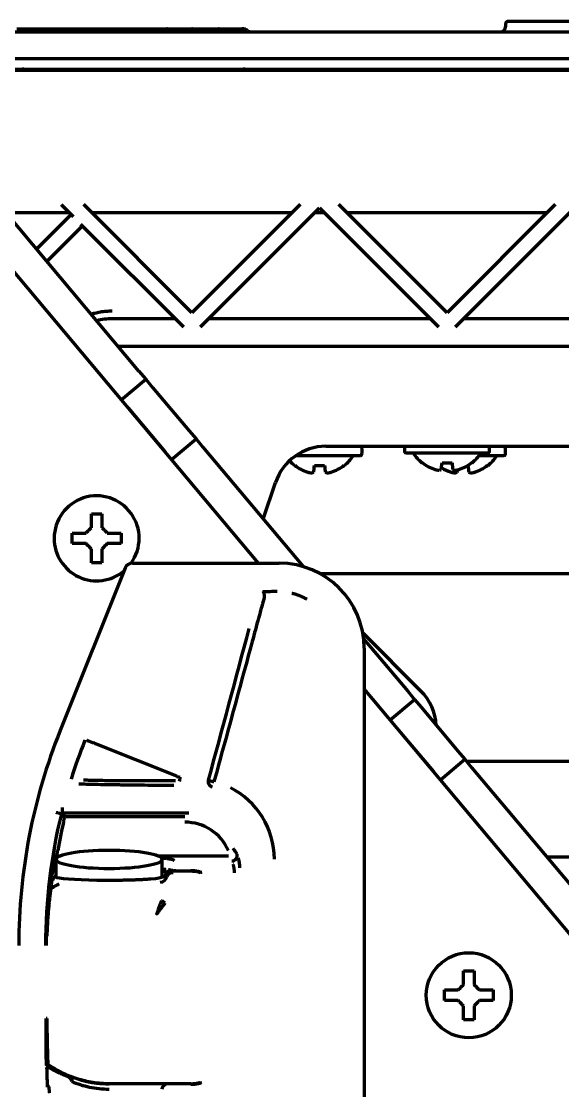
# Model space of a CAD drawing. Header units: inches. Extents: x 904 to 7172, y 213 to 5528.
# Drawn here: x 2856.1 to 2907, y 5351.9 to 5452.5 of the extents above; entities that cross this region are included whole.
import ezdxf

# ---------------------------------------------------------------- set-up
doc = ezdxf.new("R2010")
doc.units = ezdxf.units.IN

msp = doc.modelspace()

# ---------------------------------------------------------------- linework, layer by layer
at = {"linetype": 'Continuous', "lineweight": 70}
for p, q in [((2901.62, 5452.28), (2901.62, 5452.03)), ((2916.37, 5452.53), (2901.87, 5452.53)), ((2824.37, 5451.53), (2943.87, 5451.53)), ((2855.64, 5451.83), (2862.4, 5451.83)), ((2862.4, 5451.83), (2866.09, 5451.83)), ((2866.09, 5451.83), (2867.28, 5451.83)), ((2867.28, 5451.83), (2869.82, 5451.83)), ((2869.82, 5451.83), (2872.1, 5451.83)), ((2872.1, 5451.83), (2874.68, 5451.83)), ((2874.68, 5451.83), (2876.82, 5451.83)), ((2846.58, 5449.03), (2967.12, 5449.03)), ((2847.9, 5448.03), (2967.12, 5448.03)), ((2847.93, 5447.95), (2964.04, 5447.95)), ((2884.12, 5447.95), (2884.12, 5448.03)), ((2867.13, 5419.61), (2852.35, 5437.23)), ((2878.39, 5401.53), (2848.78, 5436.82)), ((2859.81, 5435.28), (2860.93, 5434.16)), ((2872.12, 5425.09), (2861.93, 5435.28)), ((2882.31, 5435.28), (2872.12, 5425.09)), ((2872.93, 5423.78), (2884.12, 5434.97)), ((2884.12, 5434.97), (2895.31, 5423.78)), ((2896.12, 5425.09), (2885.93, 5435.28)), ((2906.31, 5435.28), (2896.12, 5425.09)), ((2896.93, 5423.78), (2908.12, 5434.97)), ((2854.61, 5434.53), (2860.56, 5434.53)), ((2860.75, 5434.34), (2857.5, 5431.09)), ((2862.68, 5434.53), (2881.56, 5434.53)), ((2883.68, 5434.53), (2884.56, 5434.53)), ((2886.68, 5434.53), (2905.56, 5434.53)), ((2858.47, 5429.93), (2861.81, 5433.28)), ((2861.63, 5433.45), (2871.31, 5423.78)), ((2870.56, 5424.53), (2864.62, 5424.53)), ((2894.56, 5424.53), (2873.68, 5424.53)), ((2918.56, 5424.53), (2897.68, 5424.53)), ((2946.01, 5421.92), (2865.22, 5421.92)), ((2865.47, 5416.92), (2867.77, 5418.85)), ((2867.13, 5419.61), (2867.77, 5418.85)), ((2867.77, 5418.85), (2868.41, 5418.08)), ((2868.41, 5418.08), (2871.85, 5413.98)), ((2866.12, 5416.15), (2869.55, 5412.05)), ((2871.85, 5413.98), (2872.5, 5413.22)), ((2870.2, 5411.29), (2872.5, 5413.22)), ((2872.5, 5413.22), (2873.14, 5412.45)), ((2873.14, 5412.45), (2882.57, 5401.21)), ((2884.72, 5412.53), (2932.52, 5412.53)), ((2888.12, 5411.88), (2888.12, 5412.28)), ((2892.12, 5412.53), (2892.12, 5412.13)), ((2896.12, 5411.88), (2892.27, 5411.88)), ((2899.97, 5411.88), (2896.12, 5411.88)), ((2900.12, 5412.13), (2900.12, 5412.53)), ((2901.62, 5411.88), (2901.62, 5412.28)), ((2881.75, 5410.74), (2881.79, 5410.74)), ((2884.12, 5411.63), (2881.86, 5411.63)), ((2887.97, 5411.63), (2884.12, 5411.63)), ((2886.44, 5410.74), (2886.49, 5410.74)), ((2893.75, 5410.99), (2893.79, 5410.99)), ((2898.44, 5410.99), (2898.49, 5410.99)), ((2901.47, 5411.63), (2899.11, 5411.63)), ((2899.94, 5410.74), (2899.99, 5410.74)), ((2878.83, 5405.67), (2879.98, 5409.11)), ((2860.85, 5403.87), (2860.85, 5404.37)), ((2860.85, 5403.37), (2860.85, 5403.87)), ((2865.45, 5404.37), (2865.45, 5403.87)), ((2865.45, 5403.87), (2865.45, 5403.37)), ((2865.82, 5401.06), (2859.72, 5385.79)), ((2866.52, 5401.53), (2880.33, 5401.53)), ((2940.14, 5400.53), (2884.21, 5400.53)), ((2893.65, 5389.49), (2888.19, 5394.96)), ((2888.27, 5394.42), (2892.42, 5389.47)), ((2888.32, 5393.54), (2888.32, 5321.53)), ((2907.92, 5366.34), (2888.32, 5389.69)), ((2890.77, 5386.77), (2893.06, 5388.7)), ((2892.42, 5389.47), (2893.06, 5388.7)), ((2893.06, 5388.7), (2893.71, 5387.94)), ((2893.71, 5387.94), (2897.15, 5383.84)), ((2891.41, 5386.01), (2894.85, 5381.91)), ((2870.7, 5381.47), (2863.14, 5384.49)), ((2897.15, 5383.84), (2897.79, 5383.07)), ((2895.49, 5381.15), (2897.79, 5383.07)), ((2897.79, 5383.07), (2898.43, 5382.31)), ((2897.95, 5382.88), (2924.36, 5382.88)), ((2898.43, 5382.31), (2913.21, 5364.69)), ((2859.92, 5378.02), (2871.81, 5378.02)), ((2871.44, 5377.64), (2860.22, 5377.64)), ((2860.13, 5377.14), (2860.03, 5377.17)), ((2859.59, 5374.48), (2859.49, 5374.49)), ((2859.32, 5373.65), (2859.32, 5371.98)), ((2859.51, 5373.98), (2859.68, 5373.98)), ((2868.95, 5373.98), (2875.55, 5373.98)), ((2869.32, 5371.98), (2869.32, 5373.65)), ((2905.51, 5373.88), (2915.87, 5373.88)), ((2870.12, 5372.53), (2870.17, 5372.53)), ((2872, 5372.53), (2870.22, 5372.53)), ((2872, 5372.57), (2872, 5372.53)), ((2858.83, 5371.54), (2858.93, 5371.45)), ((2859.05, 5371.78), (2859.2, 5372.04)), ((2859.22, 5372.07), (2859.32, 5372.12)), ((2869.41, 5372.06), (2869.41, 5372.07)), ((2895.87, 5360.86), (2895.87, 5361.36)), ((2895.87, 5360.36), (2895.87, 5360.86)), ((2900.47, 5361.36), (2900.47, 5360.86)), ((2900.47, 5360.86), (2900.47, 5360.36)), ((2858.49, 5358.66), (2858.39, 5358.66)), ((2858.61, 5354.32), (2858.6, 5354.33)), ((2858.62, 5354.31), (2858.61, 5354.32)), ((2864.32, 5352.53), (2864.32, 5352.53)), ((2872, 5352.53), (2864.32, 5352.53))]:
    msp.add_line(p, q, dxfattribs=at)
msp.add_circle((2898.17, 5360.86), 4, dxfattribs=at)
for centre, radius, start, end in [((2901.12, 5452.03), 0.5, 270, 0), ((2901.87, 5452.28), 0.25, 90, 180), ((2869.36, 5451.78), 0.25, 270, 336.4218), ((2869.82, 5451.58), 0.25, 90, 156.4218), ((2872.1, 5451.58), 0.25, 23.5782, 90), ((2872.56, 5451.78), 0.25, 203.5782, 270), ((2874.22, 5451.78), 0.25, 270, 336.4218), ((2874.68, 5451.58), 0.25, 90, 156.4218), ((2856.13, 5446.03), 2, 73.6105, 90), ((2877.11, 5446.03), 2, 90, 106.3895), ((2864.62, 5418.53), 6, 90, 104.1173), ((2884.72, 5407.53), 5, 90, 161.5159), ((2887.84, 5412.28), 0.283, 0, 61.9275), ((2887.84, 5411.88), 0.283, 298.0725, 0), ((2892.4, 5412.13), 0.283, 180, 241.9275), ((2896.12, 5413.88), 3.74, 212.3241, 230.6111), ((2896.12, 5413.88), 3.74, 309.3791, 327.6759), ((2899.84, 5412.13), 0.283, 298.0725, 0), ((2901.34, 5412.28), 0.283, 0, 61.9275), ((2901.34, 5411.88), 0.283, 298.0725, 0), ((2884.12, 5413.63), 3.74, 221.019, 230.6111), ((2884.12, 5413.63), 3.74, 309.3791, 327.6759), ((2897.62, 5413.63), 3.74, 309.3791, 327.6759), ((2863.15, 5403.87), 4, 323.9212, 180), ((2863.15, 5403.87), 4, 180, 310.095), ((2890.12, 5385.96), 5, 3.5416, 45), ((2910.32, 5365.55), 54.5, 158.1986, 180), ((2910.32, 5365.55), 51.99, 158.1986, 162.4978), ((2872.37, 5373.68), 7.5, 359.9972, 63.358), ((2910.32, 5365.55), 51.99, 166.2035, 180), ((2910.32, 5365.55), 51.61, 166.993, 170.0221), ((2871.44, 5372.65), 4.5, 24.0059, 90.0091), ((2864.32, 5362.53), 10, 122.7612, 122.9242), ((2910.32, 5365.55), 51.93, 179.0499, 180)]:
    msp.add_arc(centre, radius, start, end, dxfattribs=at)
for centre, major_axis, ratio, start_param, end_param in [((2862.22, 5451.78), (0, -0.25), 0.380989, 0, 1.159279), ((2862.4, 5451.58), (0, -0.25), 0.380989, 3.141593, 4.300872), ((2876.82, 5451.58), (0.544, 0), 0.459854, 0.411517, 1.570796), ((2877.81, 5451.78), (0.544, 0), 0.459854, 3.553109, 4.712389), ((2884.11, 5413.65), (3.62, 0.87), 0.997235, 3.804658, 4.177379), ((2883.82, 5413.65), (0.27, 3.72), 0.017407, 3.440796, 3.813517), ((2884.42, 5413.65), (0.27, -3.72), 0.017407, 5.611261, 5.983982), ((2884.12, 5413.65), (3.62, -0.87), 0.997235, 5.247399, 5.62012), ((2896.11, 5413.9), (3.62, 0.87), 0.997235, 3.804658, 4.177379), ((2895.82, 5413.9), (0.27, 3.72), 0.017407, 3.440796, 3.813517), ((2896.42, 5413.9), (0.27, -3.72), 0.017407, 5.611261, 5.983982), ((2896.12, 5413.9), (3.62, -0.87), 0.997235, 5.247399, 5.62012), ((2897.92, 5413.65), (0.27, -3.72), 0.017407, 5.611261, 5.983982), ((2897.62, 5413.65), (3.62, -0.87), 0.997235, 5.247399, 5.62012), ((2883.86, 5413.69), (0.81, 3.6), 0.902278, 3.129444, 3.24631), ((2883.56, 5413.69), (0.38, 3.67), 0.420739, 3.280106, 3.396972), ((2884.67, 5413.69), (0.38, -3.67), 0.420739, 6.027806, 6.144672), ((2884.38, 5413.69), (0.81, -3.6), 0.902278, 6.178468, 6.295334), ((2895.86, 5413.94), (0.81, 3.6), 0.902278, 3.129444, 3.24631), ((2895.56, 5413.94), (0.38, 3.67), 0.420739, 3.280106, 3.396972), ((2897.61, 5413.65), (3.62, 0.87), 0.997235, 3.907191, 4.177379), ((2897.36, 5413.69), (0.81, 3.6), 0.902278, 3.129444, 3.24631), ((2896.67, 5413.94), (0.38, -3.67), 0.420739, 6.027806, 6.144672), ((2896.38, 5413.94), (0.81, -3.6), 0.902278, 6.178468, 6.295334), ((2897.06, 5413.69), (0.38, 3.67), 0.420739, 3.280106, 3.396972), ((2897.32, 5413.65), (0.27, 3.72), 0.017407, 3.440796, 3.604519), ((2898.17, 5413.69), (0.38, -3.67), 0.420739, 6.027806, 6.144672), ((2897.88, 5413.69), (0.81, -3.6), 0.902278, 6.178468, 6.295334), ((2866.52, 5400.78), (0.031, 0.75), 0.998627, 0.041201, 1.231116), ((2880.31, 5393.52), (5.67, 5.67), 0.997265, 5.499157, 7.067214), ((2887.34, 5363.21), (264.8, 988.26), 0.017452, 1.542914, 1.557376), ((2862.72, 5384.66), (-0.464, 0.186), 0.00001, 3.564808, 6.265734), ((2870.53, 5381.53), (0.483, -0.129), 0.044565, 5.067822, 6.265715), ((2874.13, 5380.97), (0.301, -0.399), 0.999598, 3.804727, 5.400099), ((2874.13, 5380.97), (0.483, -0.13), 0.013523, 3.159048, 4.825514), ((2875.88, 5374), (-0.427, -0.259), 0.996672, 1.026891, 2.873747), ((2870.09, 5372.1), (0.488, 0.11), 0.980935, 1.683565, 2.914946), ((2870.12, 5372.03), (0, 0.501), 0.999097, 0.000003, 1.473687), ((2870.22, 5372.03), (0, 0.501), 0.999028, 0, 1.471684), ((2870.6, 5373.03), (0, -0.5), 0.000006, 5.863051, 6.283192), ((2864.35, 5372.05), (-5.13, 0), 0.069756, 0.043327, 0.108267), ((2864.32, 5372.05), (5.1, 0), 0.069927, 3.25023, 4.486596), ((2864.32, 5372.05), (5.1, 0), 0.069927, 5.586769, 6.174554), ((2869.14, 5372.13), (0.427, -0.451), 0.999829, 5.524595, 6.891653), ((2864.29, 5372.05), (-5.13, 0), 0.069756, 3.033332, 3.100369), ((2870.24, 5371.9), (0.5, -0.014), 0.966696, 1.404138, 2.958996), ((2858.88, 5371.15), (-0.0989, 0.0148), 0.918409, 0.044134, 1.971535), ((2858.49, 5366.41), (-0.1, 0.0017), 0.000004, 4.712397, 6.26578), ((2858.57, 5354.05), (-0.1, -0.0021), 0.764151, 4.696588, 6.256133), ((2860.55, 5352.73), (-0.179, -0.467), 0.50471, 3.141589, 3.792713), ((2860.55, 5352.73), (-0.179, 0.467), 0.504709, 4.520689, 5.632076), ((2860.55, 5352.73), (0.179, 0.467), 0.504708, 4.904106, 6.283182), ((2869.65, 5352.03), (0.226, 0.446), 0.711761, 0.619546, 1.917516)]:
    msp.add_ellipse(centre, major_axis=major_axis, ratio=ratio, start_param=start_param, end_param=end_param, dxfattribs=at)
msp.add_ellipse((2864.32, 5373.65), major_axis=(5, 0), ratio=0.176327, dxfattribs=at)
for points, degree, knots in [([(2862.64, 5424.99), (2862.74, 5425.02), (2862.85, 5425.05), (2863.14, 5425.12), (2863.32, 5425.16), (2863.55, 5425.2), (2863.59, 5425.2), (2863.69, 5425.22), (2863.73, 5425.22), (2863.87, 5425.24), (2863.96, 5425.25), (2864.24, 5425.27), (2864.43, 5425.28), (2864.62, 5425.28)], 3, [0, 0, 0, 0, 0.169694, 0.169694, 0.446463, 0.446463, 0.515655, 0.515655, 0.584847, 0.584847, 0.723231, 0.723231, 1, 1, 1, 1]), ([(2883.65, 5410.74), (2883.69, 5410.74), (2883.73, 5410.74), (2883.81, 5410.74), (2883.84, 5410.74), (2883.92, 5410.74), (2883.96, 5410.74), (2884.04, 5410.74), (2884.08, 5410.74), (2884.2, 5410.74), (2884.28, 5410.74), (2884.39, 5410.74), (2884.43, 5410.74), (2884.51, 5410.74), (2884.55, 5410.74), (2884.59, 5410.74)], 3, [0, 0, 0, 0, 0.125, 0.125, 0.25, 0.25, 0.375, 0.375, 0.5, 0.5, 0.75, 0.75, 0.875, 0.875, 1, 1, 1, 1]), ([(2895.65, 5410.99), (2895.69, 5410.99), (2895.73, 5410.99), (2895.81, 5410.99), (2895.84, 5410.99), (2895.92, 5410.99), (2895.96, 5410.99), (2896.04, 5410.99), (2896.08, 5410.99), (2896.2, 5410.99), (2896.28, 5410.99), (2896.39, 5410.99), (2896.43, 5410.99), (2896.51, 5410.99), (2896.55, 5410.99), (2896.59, 5410.99)], 3, [0, 0, 0, 0, 0.125, 0.125, 0.25, 0.25, 0.375, 0.375, 0.5, 0.5, 0.75, 0.75, 0.875, 0.875, 1, 1, 1, 1]), ([(2863.65, 5406.17), (2863.65, 5405.97), (2863.65, 5405.76), (2863.65, 5405.43), (2863.65, 5405.32), (2863.65, 5405.1), (2863.65, 5404.99), (2863.65, 5404.87)], 3, [0, 0, 0, 0, 0.5, 0.5, 0.75, 0.75, 1, 1, 1, 1]), ([(2860.85, 5404.37), (2861.05, 5404.37), (2861.26, 5404.37), (2861.59, 5404.37), (2861.7, 5404.37), (2861.92, 5404.37), (2862.03, 5404.37), (2862.15, 5404.37)], 3, [0, 0, 0, 0, 0.5, 0.5, 0.75, 0.75, 1, 1, 1, 1]), ([(2862.65, 5401.57), (2862.65, 5401.77), (2862.65, 5401.98), (2862.65, 5402.31), (2862.65, 5402.42), (2862.65, 5402.64), (2862.65, 5402.76), (2862.65, 5402.87)], 3, [0, 0, 0, 0, 0.5, 0.5, 0.75, 0.75, 1, 1, 1, 1]), ([(2865.45, 5403.37), (2865.25, 5403.37), (2865.04, 5403.37), (2864.71, 5403.37), (2864.6, 5403.37), (2864.38, 5403.37), (2864.26, 5403.37), (2864.15, 5403.37)], 3, [0, 0, 0, 0, 0.5, 0.5, 0.75, 0.75, 1, 1, 1, 1]), ([(2882.91, 5398.13), (2882.9, 5398.14), (2882.88, 5398.15), (2882.85, 5398.17), (2882.82, 5398.18), (2882.78, 5398.2), (2882.75, 5398.22), (2882.72, 5398.24), (2882.68, 5398.25), (2882.65, 5398.27), (2882.62, 5398.29), (2882.59, 5398.3), (2882.55, 5398.32), (2882.52, 5398.34), (2882.48, 5398.35), (2882.45, 5398.37), (2882.42, 5398.38), (2882.38, 5398.4), (2882.35, 5398.41), (2882.31, 5398.43), (2882.28, 5398.44), (2882.24, 5398.46), (2882.21, 5398.47), (2882.17, 5398.49), (2882.14, 5398.5), (2882.1, 5398.51), (2882.07, 5398.53), (2882.03, 5398.54), (2881.99, 5398.55), (2881.96, 5398.56), (2881.92, 5398.58), (2881.89, 5398.59), (2881.85, 5398.6), (2881.81, 5398.61), (2881.78, 5398.62), (2881.74, 5398.63), (2881.7, 5398.64), (2881.67, 5398.65), (2881.63, 5398.66), (2881.59, 5398.67), (2881.57, 5398.68), (2881.55, 5398.68), (2881.55, 5398.68)], 3, [0, 0, 0, 0, 0.024984, 0.050005, 0.075063, 0.100157, 0.125287, 0.150454, 0.175656, 0.200893, 0.226166, 0.251473, 0.276815, 0.302192, 0.327602, 0.353046, 0.378524, 0.404035, 0.429579, 0.455156, 0.480765, 0.506407, 0.53208, 0.557785, 0.583522, 0.60929, 0.63509, 0.660921, 0.686785, 0.712681, 0.738609, 0.76457, 0.790563, 0.816588, 0.842646, 0.868736, 0.894859, 0.921015, 0.947204, 0.973425, 0.99968, 1, 1, 1, 1]), ([(2862.23, 5384.79), (2862.23, 5384.8), (2862.24, 5384.81), (2862.25, 5384.83), (2862.25, 5384.84), (2862.25, 5384.85)], 3, [0, 0, 0, 0, 0.502213, 0.502213, 1, 1, 1, 1]), ([(2863.12, 5384.43), (2863.12, 5384.44), (2863.13, 5384.45), (2863.13, 5384.47), (2863.14, 5384.48), (2863.14, 5384.49)], 3, [0, 0, 0, 0, 0.502213, 0.502213, 1, 1, 1, 1]), ([(2870.42, 5380.6), (2869.93, 5380.6), (2869.46, 5380.6), (2868.53, 5380.61), (2868.08, 5380.62), (2867.2, 5380.62), (2866.77, 5380.63), (2866.25, 5380.64), (2866.09, 5380.64), (2865.94, 5380.64), (2865.84, 5380.64), (2865.79, 5380.64), (2865.53, 5380.65), (2865.34, 5380.65), (2864.76, 5380.66), (2864.4, 5380.66), (2863.7, 5380.68), (2863.38, 5380.68), (2862.92, 5380.69), (2862.77, 5380.7), (2862.55, 5380.7), (2862.48, 5380.7), (2862.38, 5380.71), (2862.34, 5380.71), (2862.27, 5380.71), (2862.24, 5380.71), (2861.94, 5380.72), (2861.7, 5380.73), (2861.48, 5380.74)], 3, [0, 0, 0, 0, 0.125, 0.125, 0.25, 0.25, 0.375, 0.375, 0.40625, 0.421875, 0.421875, 0.4375, 0.4375, 0.5, 0.5, 0.625, 0.625, 0.75, 0.75, 0.8125, 0.8125, 0.84375, 0.84375, 0.859375, 0.859375, 0.875, 0.875, 1, 1, 1, 1]), ([(2870.58, 5381.03), (2870.11, 5381.03), (2869.65, 5381.03), (2868.75, 5381.03), (2868.31, 5381.03), (2867.46, 5381.03), (2867.04, 5381.03), (2866.54, 5381.03), (2866.39, 5381.03), (2866.24, 5381.04), (2866.14, 5381.04), (2866.09, 5381.04), (2865.85, 5381.04), (2865.66, 5381.04), (2865.1, 5381.04), (2864.74, 5381.05), (2864.07, 5381.05), (2863.76, 5381.06), (2863.31, 5381.07), (2863.16, 5381.07), (2862.95, 5381.07), (2862.89, 5381.07), (2862.75, 5381.08), (2862.69, 5381.08), (2862.56, 5381.08), (2862.49, 5381.08), (2862.37, 5381.08), (2862.31, 5381.09), (2862.13, 5381.09), (2862.02, 5381.09), (2861.92, 5381.1)], 3, [0, 0, 0, 0, 0.125, 0.125, 0.25, 0.25, 0.375, 0.375, 0.40625, 0.421875, 0.421875, 0.4375, 0.4375, 0.5, 0.5, 0.625, 0.625, 0.75, 0.75, 0.8125, 0.8125, 0.84375, 0.84375, 0.875, 0.875, 0.90625, 0.90625, 0.9375, 0.9375, 1, 1, 1, 1]), ([(2871.02, 5381.4), (2871, 5381.33), (2870.98, 5381.26), (2870.94, 5381.11), (2870.92, 5381.04), (2870.9, 5380.97)], 3, [0, 0, 0, 0, 0.501162, 0.501162, 1, 1, 1, 1]), ([(2859.91, 5378.52), (2859.91, 5378.51), (2859.91, 5378.5), (2859.91, 5378.49), (2859.91, 5378.48), (2859.91, 5378.46), (2859.91, 5378.44), (2859.91, 5378.39), (2859.91, 5378.36), (2859.91, 5378.32), (2859.91, 5378.3), (2859.91, 5378.27), (2859.91, 5378.25), (2859.91, 5378.22), (2859.91, 5378.19), (2859.91, 5378.18), (2859.91, 5378.15), (2859.91, 5378.13), (2859.92, 5378.1), (2859.92, 5378.09), (2859.92, 5378.07), (2859.92, 5378.07), (2859.92, 5378.05), (2859.92, 5378.04), (2859.92, 5378.03), (2859.92, 5378.03), (2859.92, 5378.02), (2859.92, 5378.02), (2859.92, 5378.02)], 3, [0, 0, 0, 0, 0.03125, 0.03125, 0.0625, 0.0625, 0.125, 0.125, 0.25, 0.25, 0.3125, 0.3125, 0.375, 0.4375, 0.4375, 0.5, 0.5, 0.625, 0.625, 0.6875, 0.6875, 0.75, 0.75, 0.875, 0.875, 0.9375, 0.9375, 1, 1, 1, 1]), ([(2859.34, 5378.08), (2859.35, 5378.08), (2859.36, 5378.07), (2859.37, 5378.07), (2859.38, 5378.07), (2859.41, 5378.06), (2859.42, 5378.06), (2859.47, 5378.05), (2859.5, 5378.04), (2859.56, 5378.02), (2859.58, 5378.02), (2859.62, 5378.01), (2859.64, 5378), (2859.66, 5378), (2859.67, 5377.99), (2859.7, 5377.98), (2859.72, 5377.98), (2859.75, 5377.97), (2859.76, 5377.97), (2859.77, 5377.96), (2859.78, 5377.96), (2859.8, 5377.96), (2859.81, 5377.96), (2859.82, 5377.95), (2859.82, 5377.95), (2859.83, 5377.95), (2859.83, 5377.95), (2859.83, 5377.95)], 3, [0, 0, 0, 0, 0.03125, 0.03125, 0.0625, 0.0625, 0.125, 0.125, 0.25, 0.25, 0.375, 0.375, 0.4375, 0.4375, 0.5, 0.5, 0.625, 0.625, 0.6875, 0.6875, 0.75, 0.75, 0.875, 0.875, 0.9375, 0.9375, 1, 1, 1, 1]), ([(2860.12, 5377.58), (2860.1, 5377.61), (2860.07, 5377.64), (2860.02, 5377.7), (2860, 5377.73), (2859.95, 5377.79), (2859.92, 5377.82), (2859.88, 5377.89), (2859.85, 5377.92), (2859.83, 5377.95)], 3, [0, 0, 0, 0, 0.25, 0.25, 0.5, 0.5, 0.75, 0.75, 1, 1, 1, 1]), ([(2860.03, 5377.17), (2860.04, 5377.18), (2860.05, 5377.22), (2860.06, 5377.27), (2860.07, 5377.33), (2860.08, 5377.38), (2860.09, 5377.43), (2860.11, 5377.48), (2860.11, 5377.53), (2860.12, 5377.56), (2860.12, 5377.57), (2860.12, 5377.57), (2860.12, 5377.57)], 3, [0, 0, 0, 0, 0.111105, 0.222209, 0.333314, 0.444418, 0.555523, 0.666628, 0.777732, 0.888837, 0.999941, 1, 1, 1, 1]), ([(2859.41, 5374.09), (2859.41, 5374.09), (2859.41, 5374.09), (2859.42, 5374.1), (2859.42, 5374.1), (2859.42, 5374.12), (2859.43, 5374.14), (2859.43, 5374.18), (2859.44, 5374.24), (2859.46, 5374.31), (2859.47, 5374.4), (2859.48, 5374.46), (2859.49, 5374.49)], 3, [0, 0, 0, 0, 0.000048, 0.000048, 0.125042, 0.250036, 0.37503, 0.500024, 0.625018, 0.750012, 0.875006, 1, 1, 1, 1]), ([(2859.14, 5373), (2859.14, 5373.01), (2859.14, 5373.02), (2859.15, 5373.04), (2859.16, 5373.07), (2859.17, 5373.11), (2859.18, 5373.16), (2859.19, 5373.22), (2859.2, 5373.29), (2859.22, 5373.37), (2859.24, 5373.46), (2859.26, 5373.55), (2859.28, 5373.65), (2859.3, 5373.74), (2859.31, 5373.82), (2859.33, 5373.87), (2859.34, 5373.91), (2859.34, 5373.92), (2859.34, 5373.92), (2859.34, 5373.92), (2859.34, 5373.92)], 3, [0, 0, 0, 0, 0.062495, 0.12499, 0.187484, 0.249979, 0.312474, 0.374969, 0.437464, 0.499959, 0.562453, 0.624948, 0.687443, 0.749938, 0.812433, 0.874927, 0.937422, 0.999917, 0.999917, 1, 1, 1, 1]), ([(2859.34, 5373.92), (2859.35, 5373.93), (2859.35, 5373.95), (2859.37, 5373.98), (2859.37, 5373.99), (2859.38, 5374.02), (2859.39, 5374.03), (2859.4, 5374.06), (2859.41, 5374.08), (2859.41, 5374.09)], 3, [0, 0, 0, 0, 0.25, 0.25, 0.5, 0.5, 0.75, 0.75, 1, 1, 1, 1]), ([(2869.13, 5373.81), (2869.21, 5373.81), (2869.63, 5373.76), (2870.12, 5373.69), (2870.39, 5373.61), (2870.41, 5373.57)], 2, [0, 0, 0, 0.073395, 0.382263, 0.691132, 1, 1, 1]), ([(2876.63, 5372.84), (2876.63, 5372.85), (2876.63, 5372.86), (2876.63, 5372.88), (2876.63, 5372.91), (2876.62, 5372.93), (2876.62, 5372.95), (2876.62, 5372.97), (2876.62, 5372.99), (2876.62, 5373.01), (2876.62, 5373.03), (2876.62, 5373.05), (2876.61, 5373.07), (2876.61, 5373.09), (2876.61, 5373.11), (2876.61, 5373.13), (2876.61, 5373.14), (2876.61, 5373.16), (2876.6, 5373.18), (2876.6, 5373.2), (2876.6, 5373.22), (2876.6, 5373.23), (2876.6, 5373.25), (2876.59, 5373.27), (2876.59, 5373.28), (2876.59, 5373.3), (2876.59, 5373.31), (2876.58, 5373.33), (2876.58, 5373.35), (2876.58, 5373.36), (2876.58, 5373.38), (2876.57, 5373.39), (2876.57, 5373.41), (2876.57, 5373.42), (2876.57, 5373.43), (2876.57, 5373.45), (2876.56, 5373.46), (2876.56, 5373.47), (2876.56, 5373.49), (2876.56, 5373.5), (2876.55, 5373.51), (2876.55, 5373.53), (2876.55, 5373.54), (2876.55, 5373.55), (2876.54, 5373.56), (2876.54, 5373.57), (2876.54, 5373.59), (2876.54, 5373.6), (2876.53, 5373.61), (2876.53, 5373.62), (2876.53, 5373.63), (2876.53, 5373.64), (2876.52, 5373.65), (2876.52, 5373.66), (2876.52, 5373.67), (2876.52, 5373.68), (2876.51, 5373.69), (2876.51, 5373.7), (2876.51, 5373.71), (2876.5, 5373.73), (2876.5, 5373.74), (2876.5, 5373.76), (2876.5, 5373.76)], 3, [0, 0, 0, 0, 0.01933, 0.03855, 0.05766, 0.076661, 0.095553, 0.114335, 0.133008, 0.151571, 0.170025, 0.18837, 0.206606, 0.224733, 0.242752, 0.260662, 0.278463, 0.296157, 0.313742, 0.331219, 0.348588, 0.365849, 0.383002, 0.400048, 0.416986, 0.433816, 0.450539, 0.467155, 0.483663, 0.500064, 0.516357, 0.532544, 0.548623, 0.564596, 0.580461, 0.59622, 0.611872, 0.627417, 0.642856, 0.658188, 0.673414, 0.688533, 0.703545, 0.718452, 0.733252, 0.747946, 0.762534, 0.777015, 0.791391, 0.80566, 0.819824, 0.833882, 0.847833, 0.861679, 0.875419, 0.889054, 0.902582, 0.916005, 0.929322, 0.942534, 0.990751, 1, 1, 1, 1]), ([(2858.89, 5371.82), (2858.91, 5371.95), (2858.95, 5372.18), (2859.01, 5372.49), (2859.07, 5372.74), (2859.1, 5372.86), (2859.11, 5372.91)], 3, [0, 0, 0, 0, 0.249997, 0.499998, 0.749999, 1, 1, 1, 1]), ([(2858.99, 5372.3), (2858.99, 5372.31), (2859, 5372.33), (2859.01, 5372.39), (2859.02, 5372.44), (2859.03, 5372.52), (2859.04, 5372.56), (2859.05, 5372.6)], 3, [0, 0, 0, 0, 0.108625, 0.108625, 0.574825, 0.574825, 1, 1, 1, 1]), ([(2869.53, 5372.8), (2869.53, 5372.79), (2869.53, 5372.77), (2869.53, 5372.72), (2869.53, 5372.68), (2869.53, 5372.63), (2869.53, 5372.61), (2869.53, 5372.57), (2869.53, 5372.55), (2869.53, 5372.5), (2869.53, 5372.48), (2869.53, 5372.44), (2869.53, 5372.42), (2869.53, 5372.4), (2869.54, 5372.39), (2869.54, 5372.38), (2869.54, 5372.38)], 3, [0, 0, 0, 0, 0.25, 0.25, 0.5, 0.5, 0.625, 0.625, 0.75, 0.75, 0.875, 0.875, 0.9375, 0.96875, 0.96875, 1, 1, 1, 1]), ([(2870.6, 5372.57), (2870.57, 5372.57), (2870.54, 5372.57), (2870.47, 5372.58), (2870.44, 5372.58), (2870.38, 5372.58), (2870.35, 5372.59), (2870.3, 5372.59), (2870.27, 5372.6), (2870.22, 5372.6), (2870.2, 5372.61), (2870.16, 5372.61), (2870.14, 5372.62), (2870.08, 5372.63), (2870.05, 5372.64), (2869.98, 5372.66), (2869.95, 5372.66), (2869.92, 5372.67), (2869.91, 5372.68), (2869.91, 5372.68)], 3, [0, 0, 0, 0, 0.09463, 0.09463, 0.18926, 0.18926, 0.283889, 0.283889, 0.378519, 0.378519, 0.473149, 0.473149, 0.567779, 0.567779, 0.757038, 0.757038, 0.946298, 0.946298, 1, 1, 1, 1]), ([(2869.93, 5372.57), (2869.96, 5372.56), (2869.99, 5372.55), (2870.03, 5372.54), (2870.05, 5372.53), (2870.08, 5372.53), (2870.1, 5372.53), (2870.12, 5372.53)], 3, [0, 0, 0, 0, 0.5, 0.5, 0.75, 0.75, 1, 1, 1, 1]), ([(2873.04, 5372.41), (2873.04, 5372.41), (2873, 5372.42), (2872.93, 5372.45), (2872.82, 5372.48), (2872.7, 5372.51), (2872.58, 5372.53), (2872.47, 5372.55), (2872.38, 5372.56), (2872.32, 5372.56), (2872.27, 5372.56), (2872.24, 5372.57), (2872.2, 5372.57), (2872.17, 5372.57), (2872.13, 5372.57), (2872.09, 5372.57), (2872.04, 5372.57), (2872.01, 5372.57), (2872, 5372.57)], 3, [0, 0, 0, 0, 0.000059, 0.132051, 0.251205, 0.363862, 0.491337, 0.579126, 0.661179, 0.737452, 0.763103, 0.790798, 0.820541, 0.852335, 0.886181, 0.922079, 0.960023, 1, 1, 1, 1]), ([(2872.91, 5372.38), (2872.91, 5372.38), (2872.87, 5372.4), (2872.78, 5372.43), (2872.65, 5372.47), (2872.54, 5372.49), (2872.47, 5372.5), (2872.43, 5372.5), (2872.39, 5372.51), (2872.35, 5372.51), (2872.32, 5372.52), (2872.28, 5372.52), (2872.24, 5372.52), (2872.2, 5372.52), (2872.16, 5372.53), (2872.12, 5372.53), (2872.08, 5372.53), (2872.04, 5372.53), (2872.01, 5372.53), (2872, 5372.53)], 3, [0, 0, 0, 0, 0.000004, 0.17123, 0.332846, 0.488044, 0.52622, 0.564458, 0.6028, 0.641285, 0.679952, 0.718839, 0.757981, 0.797413, 0.837166, 0.877273, 0.917763, 0.958663, 1, 1, 1, 1]), ([(2876.13, 5372.39), (2876.13, 5372.41), (2876.13, 5372.43), (2876.12, 5372.48), (2876.12, 5372.52), (2876.12, 5372.56), (2876.11, 5372.6), (2876.11, 5372.65), (2876.1, 5372.69), (2876.1, 5372.73), (2876.09, 5372.77), (2876.09, 5372.82), (2876.08, 5372.87), (2876.07, 5372.92), (2876.06, 5372.97), (2876.04, 5373.03), (2876.03, 5373.09), (2876.02, 5373.13), (2876.01, 5373.16), (2876.01, 5373.17)], 3, [0, 0, 0, 0, 0.04305, 0.087212, 0.132486, 0.178874, 0.226377, 0.274994, 0.324728, 0.375578, 0.427546, 0.480632, 0.543095, 0.612699, 0.689444, 0.77333, 0.864358, 0.962528, 1, 1, 1, 1]), ([(2858.83, 5371.54), (2858.84, 5371.58), (2858.85, 5371.64), (2858.86, 5371.7), (2858.86, 5371.74), (2858.87, 5371.75), (2858.87, 5371.75), (2858.87, 5371.75), (2858.87, 5371.75)], 3, [0, 0, 0, 0, 0.249874, 0.499749, 0.749623, 0.999497, 0.999497, 1, 1, 1, 1]), ([(2858.87, 5371.75), (2858.87, 5371.76), (2858.88, 5371.77), (2858.88, 5371.8), (2858.89, 5371.81), (2858.89, 5371.82)], 3, [0, 0, 0, 0, 0.5, 0.5, 1, 1, 1, 1]), ([(2858.9, 5371.77), (2858.9, 5371.77), (2858.9, 5371.77), (2858.9, 5371.78), (2858.9, 5371.78), (2858.9, 5371.79), (2858.9, 5371.79), (2858.89, 5371.79), (2858.89, 5371.79), (2858.89, 5371.79), (2858.89, 5371.8), (2858.89, 5371.8), (2858.89, 5371.8), (2858.89, 5371.8), (2858.89, 5371.8), (2858.89, 5371.8), (2858.89, 5371.81), (2858.89, 5371.81), (2858.89, 5371.81), (2858.89, 5371.81), (2858.89, 5371.81), (2858.89, 5371.81), (2858.89, 5371.81), (2858.89, 5371.82), (2858.89, 5371.82), (2858.89, 5371.82), (2858.89, 5371.82), (2858.89, 5371.82), (2858.89, 5371.82)], 3, [0, 0, 0, 0, 0.087775, 0.167542, 0.239322, 0.303148, 0.359064, 0.407136, 0.447472, 0.480253, 0.505822, 0.538406, 0.5705, 0.602112, 0.633252, 0.663928, 0.694152, 0.723932, 0.753281, 0.782208, 0.810726, 0.838848, 0.866586, 0.893953, 0.920963, 0.947631, 0.973971, 1, 1, 1, 1]), ([(2858.9, 5371.77), (2858.9, 5371.77), (2858.91, 5371.76), (2858.91, 5371.76), (2858.91, 5371.76), (2858.91, 5371.75), (2858.91, 5371.75), (2858.92, 5371.75), (2858.92, 5371.75), (2858.92, 5371.74), (2858.93, 5371.74), (2858.93, 5371.74), (2858.93, 5371.74), (2858.94, 5371.74), (2858.94, 5371.73), (2858.95, 5371.73), (2858.95, 5371.73), (2858.96, 5371.73), (2858.97, 5371.73), (2858.98, 5371.73), (2858.98, 5371.74), (2859, 5371.74), (2859, 5371.74), (2859.01, 5371.75)], 3, [0, 0, 0, 0, 0.015625, 0.015625, 0.03125, 0.03125, 0.0625, 0.0625, 0.09375, 0.09375, 0.125, 0.125, 0.1875, 0.1875, 0.25, 0.25, 0.375, 0.375, 0.5, 0.5, 0.75, 0.75, 1, 1, 1, 1]), ([(2863.18, 5371.7), (2863.36, 5371.7), (2863.55, 5371.7), (2863.93, 5371.7), (2864.13, 5371.7), (2864.32, 5371.7)], 3, [0, 0, 0, 0, 0.5, 0.5, 1, 1, 1, 1]), ([(2864.32, 5371.7), (2864.51, 5371.7), (2864.69, 5371.7), (2865.06, 5371.7), (2865.24, 5371.7), (2865.6, 5371.71), (2865.78, 5371.71), (2866, 5371.72), (2866.05, 5371.72), (2866.14, 5371.72), (2866.27, 5371.72), (2866.39, 5371.73), (2866.65, 5371.73), (2866.81, 5371.74), (2867.12, 5371.75), (2867.28, 5371.76), (2867.46, 5371.77), (2867.5, 5371.77), (2867.57, 5371.78), (2867.68, 5371.78), (2867.78, 5371.79), (2867.98, 5371.8), (2868.11, 5371.81), (2868.23, 5371.82)], 3, [0, 0, 0, 0, 0.125, 0.125, 0.25, 0.25, 0.375, 0.375, 0.40625, 0.40625, 0.4375, 0.5, 0.5, 0.625, 0.625, 0.75, 0.75, 0.78125, 0.78125, 0.8125, 0.875, 0.875, 1, 1, 1, 1]), ([(2869.43, 5372.04), (2869.48, 5372.05), (2869.53, 5372.07), (2869.58, 5372.1), (2869.59, 5372.1)], 2, [0, 0, 0, 0.500233, 0.75035, 1, 1, 1]), ([(2858.49, 5366.41), (2858.5, 5366.52), (2858.51, 5366.92), (2858.54, 5367.56), (2858.59, 5368.3), (2858.64, 5368.94), (2858.69, 5369.48), (2858.74, 5369.93), (2858.78, 5370.28), (2858.82, 5370.55), (2858.84, 5370.73), (2858.86, 5370.85), (2858.88, 5370.91), (2858.88, 5370.92), (2858.88, 5370.92)], 3, [0, 0, 0, 0, 0.055778, 0.193635, 0.31794, 0.429921, 0.530786, 0.62174, 0.70352, 0.777177, 0.843619, 0.903584, 0.957821, 1, 1, 1, 1]), ([(2859.16, 5371.1), (2859.12, 5371.07), (2859.08, 5371.06), (2859, 5371.05), (2858.95, 5371.05), (2858.9, 5371.06)], 3, [0, 0, 0, 0, 0.5, 0.5, 1, 1, 1, 1]), ([(2858.91, 5370.94), (2858.91, 5370.94), (2858.91, 5370.94), (2858.91, 5370.95), (2858.9, 5370.96), (2858.9, 5370.99), (2858.9, 5371.02), (2858.9, 5371.06)], 3, [0, 0, 0, 0, 0.25, 0.25, 0.5, 0.5, 1, 1, 1, 1]), ([(2859.16, 5371.1), (2859.23, 5371.14), (2859.31, 5371.18), (2859.47, 5371.26), (2859.55, 5371.3), (2859.63, 5371.34)], 3, [0, 0, 0, 0, 0.5, 0.5, 1, 1, 1, 1]), ([(2869.25, 5369.76), (2869.21, 5369.65), (2869.17, 5369.55), (2869.09, 5369.33), (2869.05, 5369.23), (2868.97, 5369.01), (2868.93, 5368.9), (2868.85, 5368.68), (2868.81, 5368.57), (2868.77, 5368.46)], 3, [0, 0, 0, 0, 0.25, 0.25, 0.5, 0.5, 0.75, 0.75, 1, 1, 1, 1]), ([(2869.57, 5369.53), (2869.55, 5369.51), (2869.52, 5369.47), (2869.47, 5369.4), (2869.42, 5369.34), (2869.38, 5369.29), (2869.33, 5369.23), (2869.29, 5369.17), (2869.25, 5369.12), (2869.21, 5369.07), (2869.17, 5369.01), (2869.13, 5368.96), (2869.1, 5368.92), (2869.06, 5368.87), (2869.03, 5368.83), (2869, 5368.78), (2868.97, 5368.74), (2868.94, 5368.7), (2868.91, 5368.66), (2868.88, 5368.62), (2868.86, 5368.59), (2868.83, 5368.55), (2868.81, 5368.52), (2868.79, 5368.49), (2868.77, 5368.47), (2868.77, 5368.46)], 3, [0, 0, 0, 0, 0.060363, 0.11919, 0.17648, 0.232235, 0.286453, 0.339136, 0.390282, 0.439894, 0.48797, 0.53451, 0.579516, 0.622988, 0.664925, 0.705328, 0.744197, 0.781533, 0.817336, 0.851607, 0.884346, 0.915554, 0.945232, 0.97338, 1, 1, 1, 1]), ([(2869.57, 5369.53), (2869.54, 5369.55), (2869.52, 5369.57), (2869.47, 5369.61), (2869.44, 5369.63), (2869.38, 5369.67), (2869.36, 5369.69), (2869.3, 5369.73), (2869.27, 5369.74), (2869.25, 5369.76)], 3, [0, 0, 0, 0, 0.25, 0.25, 0.5, 0.5, 0.75, 0.75, 1, 1, 1, 1]), ([(2898.67, 5363.16), (2898.67, 5362.95), (2898.67, 5362.74), (2898.67, 5362.42), (2898.67, 5362.31), (2898.67, 5362.09), (2898.67, 5361.97), (2898.67, 5361.86)], 3, [0, 0, 0, 0, 0.5, 0.5, 0.75, 0.75, 1, 1, 1, 1]), ([(2895.87, 5361.36), (2896.07, 5361.36), (2896.28, 5361.36), (2896.61, 5361.36), (2896.72, 5361.36), (2896.94, 5361.36), (2897.05, 5361.36), (2897.17, 5361.36)], 3, [0, 0, 0, 0, 0.5, 0.5, 0.75, 0.75, 1, 1, 1, 1]), ([(2897.67, 5358.56), (2897.67, 5358.76), (2897.67, 5358.97), (2897.67, 5359.29), (2897.67, 5359.4), (2897.67, 5359.63), (2897.67, 5359.74), (2897.67, 5359.86)], 3, [0, 0, 0, 0, 0.5, 0.5, 0.75, 0.75, 1, 1, 1, 1]), ([(2900.47, 5360.36), (2900.27, 5360.36), (2900.06, 5360.36), (2899.73, 5360.36), (2899.62, 5360.36), (2899.4, 5360.36), (2899.28, 5360.36), (2899.17, 5360.36)], 3, [0, 0, 0, 0, 0.5, 0.5, 0.75, 0.75, 1, 1, 1, 1]), ([(2858.6, 5354.33), (2858.6, 5354.33), (2858.59, 5354.33), (2858.59, 5354.38), (2858.58, 5354.53), (2858.57, 5354.81), (2858.55, 5355.21), (2858.54, 5355.72), (2858.53, 5356.25), (2858.52, 5356.76), (2858.51, 5357.22), (2858.5, 5357.64), (2858.5, 5358.02), (2858.49, 5358.36), (2858.49, 5358.56), (2858.49, 5358.66)], 3, [0, 0, 0, 0, 0.013537, 0.087967, 0.171477, 0.265427, 0.371587, 0.484999, 0.587268, 0.677066, 0.757422, 0.829358, 0.894159, 0.952865, 1, 1, 1, 1]), ([(2858.6, 5354.33), (2858.58, 5354.34), (2858.57, 5354.34), (2858.53, 5354.35), (2858.51, 5354.34), (2858.48, 5354.33), (2858.46, 5354.31), (2858.45, 5354.28), (2858.44, 5354.26), (2858.44, 5354.24)], 3, [0, 0, 0, 0, 0.25, 0.25, 0.5, 0.5, 0.75, 0.75, 1, 1, 1, 1]), ([(2860.55, 5353.15), (2860.53, 5353.16), (2860.5, 5353.17), (2860.46, 5353.19), (2860.41, 5353.21), (2860.36, 5353.23), (2860.31, 5353.24), (2860.27, 5353.26), (2860.22, 5353.28), (2860.17, 5353.3), (2860.12, 5353.32), (2860.08, 5353.34), (2860.03, 5353.36), (2859.98, 5353.38), (2859.93, 5353.4), (2859.88, 5353.42), (2859.84, 5353.45), (2859.79, 5353.47), (2859.74, 5353.49), (2859.69, 5353.51), (2859.64, 5353.54), (2859.58, 5353.56), (2859.51, 5353.6), (2859.42, 5353.64), (2859.34, 5353.69), (2859.25, 5353.73), (2859.17, 5353.78), (2859.08, 5353.82), (2859, 5353.87), (2858.91, 5353.92), (2858.83, 5353.97), (2858.74, 5354.02), (2858.66, 5354.07), (2858.6, 5354.11), (2858.57, 5354.12)], 3, [0, 0, 0, 0, 0.022367, 0.04483, 0.067389, 0.090046, 0.112799, 0.13565, 0.158599, 0.181646, 0.204792, 0.228037, 0.251382, 0.274827, 0.298372, 0.322018, 0.345765, 0.369613, 0.393564, 0.417616, 0.441771, 0.466028, 0.509546, 0.553236, 0.5971, 0.64114, 0.685357, 0.729754, 0.774331, 0.819092, 0.864038, 0.90917, 0.95449, 1, 1, 1, 1]), ([(2864.32, 5352.53), (2863.81, 5352.53), (2863.3, 5352.57), (2862.3, 5352.72), (2861.8, 5352.84), (2860.84, 5353.14), (2860.36, 5353.33), (2859.45, 5353.78), (2859.01, 5354.04), (2858.6, 5354.33)], 3, [0, 0, 0, 0, 0.25, 0.25, 0.5, 0.5, 0.75, 0.75, 1, 1, 1, 1]), ([(2860.73, 5353.2), (2860.54, 5353.27), (2860.35, 5353.35), (2859.99, 5353.51), (2859.81, 5353.6), (2859.46, 5353.79), (2859.29, 5353.88), (2858.95, 5354.09), (2858.78, 5354.2), (2858.62, 5354.31)], 3, [0, 0, 0, 0, 0.25, 0.25, 0.5, 0.5, 0.75, 0.75, 1, 1, 1, 1]), ([(2860.81, 5352.73), (2861.07, 5352.62), (2861.33, 5352.53), (2861.75, 5352.4), (2861.89, 5352.36), (2862.17, 5352.28), (2862.32, 5352.25), (2862.76, 5352.16), (2863.07, 5352.11), (2863.69, 5352.05), (2864, 5352.03), (2864.32, 5352.03)], 3, [0, 0, 0, 0, 0.25, 0.25, 0.375, 0.375, 0.5, 0.5, 0.75, 0.75, 1, 1, 1, 1]), ([(2861.57, 5352.91), (2861.58, 5352.91), (2861.59, 5352.91), (2861.61, 5352.9), (2861.65, 5352.89), (2861.68, 5352.88), (2861.71, 5352.87), (2861.74, 5352.87), (2861.78, 5352.86), (2861.81, 5352.85), (2861.84, 5352.84), (2861.87, 5352.83), (2861.91, 5352.82), (2861.94, 5352.82), (2861.97, 5352.81), (2862.01, 5352.8), (2862.04, 5352.79), (2862.07, 5352.78), (2862.11, 5352.78), (2862.14, 5352.77), (2862.17, 5352.76), (2862.21, 5352.75), (2862.24, 5352.75), (2862.27, 5352.74), (2862.31, 5352.73), (2862.34, 5352.73), (2862.37, 5352.72), (2862.41, 5352.71), (2862.44, 5352.71), (2862.47, 5352.7), (2862.51, 5352.69), (2862.54, 5352.69), (2862.58, 5352.68), (2862.61, 5352.68), (2862.64, 5352.67), (2862.68, 5352.66), (2862.71, 5352.66), (2862.75, 5352.65), (2862.78, 5352.65), (2862.81, 5352.64), (2862.85, 5352.64), (2862.88, 5352.63), (2862.92, 5352.63), (2862.95, 5352.62), (2862.99, 5352.62), (2863.02, 5352.61), (2863.05, 5352.61), (2863.09, 5352.6), (2863.12, 5352.6), (2863.16, 5352.6), (2863.19, 5352.59), (2863.23, 5352.59), (2863.26, 5352.58), (2863.3, 5352.58), (2863.33, 5352.58), (2863.37, 5352.57), (2863.4, 5352.57), (2863.44, 5352.57), (2863.47, 5352.56), (2863.51, 5352.56), (2863.54, 5352.56), (2863.58, 5352.56), (2863.61, 5352.55), (2863.65, 5352.55), (2863.68, 5352.55), (2863.72, 5352.55), (2863.75, 5352.55), (2863.79, 5352.54), (2863.82, 5352.54), (2863.86, 5352.54), (2863.89, 5352.54), (2863.93, 5352.54), (2863.96, 5352.54), (2864, 5352.53), (2864.03, 5352.53), (2864.07, 5352.53), (2864.11, 5352.53), (2864.14, 5352.53), (2864.18, 5352.53), (2864.21, 5352.53), (2864.25, 5352.53), (2864.28, 5352.53), (2864.31, 5352.53), (2864.32, 5352.53)], 3, [0, 0, 0, 0, 0.002576, 0.015434, 0.028273, 0.041096, 0.053901, 0.066688, 0.079459, 0.092213, 0.104951, 0.117673, 0.13038, 0.143071, 0.155747, 0.168409, 0.181055, 0.193688, 0.206307, 0.218913, 0.231505, 0.244085, 0.256652, 0.269207, 0.281749, 0.294281, 0.306801, 0.319309, 0.331808, 0.344296, 0.356774, 0.369242, 0.381701, 0.394151, 0.406592, 0.419025, 0.43145, 0.443867, 0.456276, 0.468679, 0.481075, 0.493464, 0.505847, 0.518225, 0.530597, 0.542964, 0.555326, 0.567684, 0.580037, 0.592387, 0.604734, 0.617077, 0.629417, 0.641756, 0.654092, 0.666426, 0.678759, 0.69109, 0.703421, 0.715752, 0.728082, 0.740413, 0.752744, 0.765076, 0.777409, 0.789744, 0.802081, 0.81442, 0.826762, 0.839106, 0.851454, 0.863805, 0.87616, 0.88852, 0.900884, 0.913253, 0.925627, 0.938007, 0.950392, 0.962784, 0.975182, 0.987588, 1, 1, 1, 1]), ([(2872, 5352.53), (2872.01, 5352.53), (2872.02, 5352.53), (2872.04, 5352.53), (2872.06, 5352.53), (2872.08, 5352.53), (2872.1, 5352.53), (2872.12, 5352.53), (2872.14, 5352.53), (2872.16, 5352.53), (2872.18, 5352.53), (2872.2, 5352.53), (2872.22, 5352.53), (2872.24, 5352.54), (2872.26, 5352.54), (2872.27, 5352.54), (2872.29, 5352.54), (2872.31, 5352.54), (2872.33, 5352.54), (2872.35, 5352.54), (2872.37, 5352.55), (2872.39, 5352.55), (2872.4, 5352.55), (2872.42, 5352.55), (2872.44, 5352.56), (2872.46, 5352.56), (2872.48, 5352.56), (2872.52, 5352.57), (2872.58, 5352.58), (2872.66, 5352.6), (2872.75, 5352.62), (2872.83, 5352.64), (2872.88, 5352.66), (2872.9, 5352.67), (2872.9, 5352.67)], 3, [0, 0, 0, 0, 0.020634, 0.041151, 0.061554, 0.081845, 0.102027, 0.122105, 0.142081, 0.161958, 0.181741, 0.201433, 0.221038, 0.240559, 0.260001, 0.279367, 0.298662, 0.31789, 0.337055, 0.356162, 0.375216, 0.39422, 0.41318, 0.4321, 0.450986, 0.469842, 0.488674, 0.507486, 0.601277, 0.69672, 0.794518, 0.895363, 0.999923, 1, 1, 1, 1]), ([(2872, 5352.49), (2872.01, 5352.49), (2872.02, 5352.49), (2872.05, 5352.49), (2872.07, 5352.49), (2872.09, 5352.49), (2872.12, 5352.49), (2872.14, 5352.49), (2872.16, 5352.49), (2872.18, 5352.49), (2872.21, 5352.49), (2872.23, 5352.49), (2872.25, 5352.49), (2872.27, 5352.49), (2872.29, 5352.5), (2872.32, 5352.5), (2872.34, 5352.5), (2872.36, 5352.5), (2872.38, 5352.5), (2872.4, 5352.5), (2872.42, 5352.51), (2872.44, 5352.51), (2872.46, 5352.51), (2872.48, 5352.51), (2872.5, 5352.52), (2872.52, 5352.52), (2872.54, 5352.52), (2872.59, 5352.53), (2872.66, 5352.54), (2872.76, 5352.56), (2872.85, 5352.59), (2872.95, 5352.61), (2873, 5352.64), (2873.03, 5352.65), (2873.03, 5352.65)], 3, [0, 0, 0, 0, 0.020912, 0.041707, 0.062387, 0.082955, 0.103413, 0.123763, 0.144004, 0.164134, 0.184148, 0.204041, 0.223811, 0.243454, 0.262968, 0.282351, 0.301601, 0.320715, 0.339694, 0.358536, 0.377241, 0.395807, 0.414236, 0.432527, 0.450681, 0.468699, 0.486581, 0.504328, 0.598677, 0.695534, 0.794845, 0.896422, 0.999951, 1, 1, 1, 1])]:
    msp.add_open_spline(points, degree=degree, knots=knots, dxfattribs=at)
for points, degree in [([(2862.65, 5404.87), (2862.65, 5404.93), (2862.65, 5405.03), (2862.65, 5405.2), (2862.65, 5405.35), (2862.65, 5405.51), (2862.65, 5405.66), (2862.65, 5405.82), (2862.65, 5405.98), (2862.65, 5406.11), (2862.65, 5406.17)], 3), ([(2862.65, 5406.17), (2862.81, 5406.17), (2863.15, 5406.17), (2863.48, 5406.17), (2863.65, 5406.17)], 3), ([(2862.15, 5404.37), (2862.17, 5404.4), (2862.22, 5404.44), (2862.29, 5404.51), (2862.36, 5404.59), (2862.43, 5404.66), (2862.51, 5404.73), (2862.58, 5404.8), (2862.62, 5404.85), (2862.65, 5404.87)], 3), ([(2863.65, 5404.87), (2863.67, 5404.85), (2863.73, 5404.79), (2863.8, 5404.72), (2863.87, 5404.65), (2863.94, 5404.58), (2864.01, 5404.51), (2864.08, 5404.44), (2864.13, 5404.39), (2864.15, 5404.37)], 3), ([(2864.15, 5404.37), (2864.2, 5404.37), (2864.31, 5404.37), (2864.47, 5404.37), (2864.63, 5404.37), (2864.79, 5404.37), (2864.94, 5404.37), (2865.09, 5404.37), (2865.26, 5404.37), (2865.38, 5404.37), (2865.45, 5404.37)], 3), ([(2862.15, 5403.37), (2862.09, 5403.37), (2861.99, 5403.37), (2861.82, 5403.37), (2861.67, 5403.37), (2861.51, 5403.37), (2861.36, 5403.37), (2861.2, 5403.37), (2861.04, 5403.37), (2860.91, 5403.37), (2860.85, 5403.37)], 3), ([(2862.65, 5402.87), (2862.62, 5402.9), (2862.57, 5402.95), (2862.5, 5403.02), (2862.43, 5403.09), (2862.36, 5403.16), (2862.29, 5403.23), (2862.22, 5403.3), (2862.17, 5403.35), (2862.15, 5403.37)], 3), ([(2864.15, 5403.37), (2864.12, 5403.35), (2864.08, 5403.3), (2864.01, 5403.23), (2863.93, 5403.16), (2863.86, 5403.09), (2863.79, 5403.01), (2863.72, 5402.94), (2863.67, 5402.9), (2863.65, 5402.87)], 3), ([(2863.65, 5402.87), (2863.65, 5402.82), (2863.65, 5402.71), (2863.65, 5402.55), (2863.65, 5402.39), (2863.65, 5402.23), (2863.65, 5402.08), (2863.65, 5401.93), (2863.65, 5401.76), (2863.65, 5401.64), (2863.65, 5401.57)], 3), ([(2863.65, 5401.57), (2863.48, 5401.57), (2863.15, 5401.57), (2862.81, 5401.57), (2862.65, 5401.57)], 3), ([(2880.15, 5398.86), (2879.92, 5398.85), (2879.46, 5398.85), (2879.01, 5398.84), (2878.8, 5398.84)], 3), ([(2878.91, 5398.29), (2878.51, 5396.82), (2877.71, 5393.89), (2876.53, 5389.53), (2875.35, 5385.21), (2874.57, 5382.36), (2874.19, 5380.95)], 3), ([(2860.15, 5377.73), (2860.08, 5377.83), (2860, 5377.92), (2859.92, 5378.02)], 3), ([(2876.36, 5374.14), (2876.33, 5374.2), (2876.25, 5374.32), (2876.13, 5374.5), (2876.05, 5374.62), (2876, 5374.68)], 3), ([(2859.11, 5372.91), (2859.12, 5372.94), (2859.13, 5372.97), (2859.14, 5373)], 3), ([(2869.53, 5372.8), (2869.53, 5372.82), (2869.52, 5372.84), (2869.52, 5372.85)], 3), ([(2858.81, 5371.4), (2858.81, 5371.42), (2858.82, 5371.47), (2858.83, 5371.52), (2858.83, 5371.54)], 3), ([(2858.93, 5371.45), (2858.94, 5371.48), (2858.94, 5371.54), (2858.95, 5371.59), (2858.96, 5371.63), (2858.96, 5371.64), (2858.97, 5371.64)], 3), ([(2859.05, 5371.78), (2859.04, 5371.77), (2859.03, 5371.76), (2859.01, 5371.75)], 3), ([(2859.2, 5372.06), (2859.21, 5372.05), (2859.22, 5372.04), (2859.22, 5372.04)], 3), ([(2869.39, 5372.08), (2869.4, 5372.07), (2869.4, 5372.07), (2869.41, 5372.07)], 3), ([(2869.41, 5372.04), (2869.42, 5372.05), (2869.43, 5372.05), (2869.43, 5372.06)], 3), ([(2858.39, 5366.41), (2858.4, 5366.7), (2858.41, 5367.25), (2858.44, 5368), (2858.48, 5368.66), (2858.53, 5369.23), (2858.57, 5369.71), (2858.61, 5370.11), (2858.64, 5370.43), (2858.67, 5370.67), (2858.69, 5370.83), (2858.71, 5370.94), (2858.72, 5371), (2858.73, 5371.02), (2858.73, 5371.02)], 3), ([(2858.76, 5371.03), (2858.76, 5371.03), (2858.76, 5371.04), (2858.76, 5371.06), (2858.77, 5371.08), (2858.77, 5371.12), (2858.78, 5371.14), (2858.78, 5371.16)], 3), ([(2858.78, 5371.16), (2858.78, 5371.18), (2858.79, 5371.23), (2858.8, 5371.31), (2858.81, 5371.37), (2858.81, 5371.4)], 3), ([(2858.91, 5371.3), (2858.91, 5371.33), (2858.92, 5371.38), (2858.93, 5371.43), (2858.93, 5371.45)], 3), ([(2858.91, 5370.94), (2858.99, 5370.99), (2859.07, 5371.04), (2859.16, 5371.1)], 3), ([(2897.67, 5361.86), (2897.67, 5361.91), (2897.67, 5362.02), (2897.67, 5362.18), (2897.67, 5362.34), (2897.67, 5362.49), (2897.67, 5362.65), (2897.67, 5362.8), (2897.67, 5362.97), (2897.67, 5363.09), (2897.67, 5363.16)], 3), ([(2897.67, 5363.16), (2897.83, 5363.16), (2898.17, 5363.16), (2898.5, 5363.16), (2898.67, 5363.16)], 3), ([(2897.17, 5361.36), (2897.19, 5361.38), (2897.24, 5361.43), (2897.31, 5361.5), (2897.38, 5361.57), (2897.45, 5361.64), (2897.52, 5361.71), (2897.6, 5361.78), (2897.64, 5361.83), (2897.67, 5361.86)], 3), ([(2898.67, 5361.86), (2898.69, 5361.83), (2898.75, 5361.78), (2898.82, 5361.71), (2898.89, 5361.63), (2898.96, 5361.56), (2899.03, 5361.49), (2899.1, 5361.43), (2899.14, 5361.38), (2899.17, 5361.36)], 3), ([(2899.17, 5361.36), (2899.22, 5361.36), (2899.33, 5361.36), (2899.49, 5361.36), (2899.65, 5361.36), (2899.81, 5361.36), (2899.96, 5361.36), (2900.11, 5361.36), (2900.28, 5361.36), (2900.4, 5361.36), (2900.47, 5361.36)], 3), ([(2897.17, 5360.36), (2897.11, 5360.36), (2897.01, 5360.36), (2896.84, 5360.36), (2896.69, 5360.36), (2896.53, 5360.36), (2896.38, 5360.36), (2896.22, 5360.36), (2896.06, 5360.36), (2895.93, 5360.36), (2895.87, 5360.36)], 3), ([(2897.67, 5359.86), (2897.64, 5359.88), (2897.59, 5359.93), (2897.52, 5360.01), (2897.45, 5360.08), (2897.38, 5360.15), (2897.31, 5360.22), (2897.24, 5360.29), (2897.19, 5360.33), (2897.17, 5360.36)], 3), ([(2899.17, 5360.36), (2899.14, 5360.33), (2899.1, 5360.29), (2899.03, 5360.21), (2898.95, 5360.14), (2898.88, 5360.07), (2898.81, 5360), (2898.74, 5359.93), (2898.69, 5359.88), (2898.67, 5359.86)], 3), ([(2898.67, 5359.86), (2898.67, 5359.8), (2898.67, 5359.69), (2898.67, 5359.53), (2898.67, 5359.37), (2898.67, 5359.22), (2898.67, 5359.07), (2898.67, 5358.91), (2898.67, 5358.74), (2898.67, 5358.62), (2898.67, 5358.56)], 3), ([(2858.44, 5354.24), (2858.44, 5354.25), (2858.43, 5354.27), (2858.43, 5354.38), (2858.42, 5354.59), (2858.41, 5354.92), (2858.4, 5355.38), (2858.4, 5355.91), (2858.39, 5356.41), (2858.39, 5356.87), (2858.39, 5357.29), (2858.39, 5357.68), (2858.39, 5358.04), (2858.39, 5358.36), (2858.39, 5358.56), (2858.39, 5358.66)], 3), ([(2898.67, 5358.56), (2898.5, 5358.56), (2898.17, 5358.56), (2897.83, 5358.56), (2897.67, 5358.56)], 3), ([(2858.53, 5352.21), (2858.52, 5352.44), (2858.5, 5352.97), (2858.48, 5353.66), (2858.47, 5354.05)], 3), ([(2858.57, 5354.12), (2858.58, 5354.14), (2858.58, 5354.18), (2858.59, 5354.22), (2858.6, 5354.25), (2858.6, 5354.27), (2858.61, 5354.29), (2858.61, 5354.3), (2858.62, 5354.31), (2858.62, 5354.31), (2858.62, 5354.31), (2858.62, 5354.31)], 3), ([(2858.62, 5354.31), (2858.62, 5354.31)], 1), ([(2858.72, 5351.66), (2858.72, 5351.68), (2858.72, 5351.71), (2858.72, 5351.75), (2858.71, 5351.81), (2858.71, 5351.86), (2858.7, 5351.91), (2858.7, 5351.97), (2858.69, 5352.03), (2858.68, 5352.09), (2858.67, 5352.15), (2858.66, 5352.2), (2858.64, 5352.26), (2858.63, 5352.29), (2858.63, 5352.31)], 3)]:
    msp.add_open_spline(points, degree=degree, dxfattribs=at)
for points, weights in [([(2878.8, 5398.84), (2878.87, 5398.83), (2878.92, 5398.6), (2878.91, 5398.29)], [1.18252508315, 0.939158305618, 0.939158305618, 1.18252508315]), ([(2858.88, 5370.92), (2858.8, 5370.87), (2858.72, 5370.92), (2858.73, 5371.02)], [1.39783492335, 0.867388358882, 0.867388358882, 1.39783492335]), ([(2858.62, 5354.31), (2858.55, 5354.36), (2858.47, 5354.32), (2858.47, 5354.23)], [1.36619164033, 0.877938591462, 0.877936119901, 1.36618422565])]:
    msp.add_rational_spline(points, weights, degree=3, dxfattribs=at)

doc.saveas('drawing.dxf')
